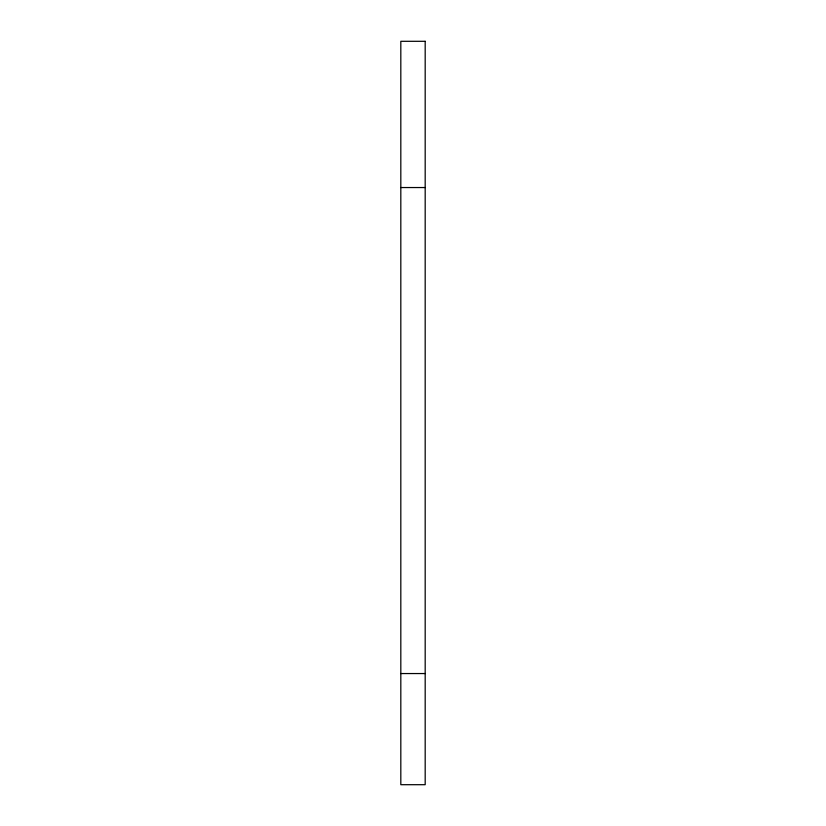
<?xml version="1.0" encoding="UTF-8"?>
<svg xmlns="http://www.w3.org/2000/svg" width="826" height="826" viewBox="0 0 826 826"><rect width="100%" height="100%" fill="white"/><g stroke="black" fill="none" stroke-linecap="round" stroke-linejoin="round"><path stroke-width="1.24" d="M400.816 187.543L425.183 187.543M400.816 673.551L425.183 673.551M425.183 41.3L400.816 41.3L400.816 784.7L425.183 784.7L425.183 41.3"/></g></svg>
